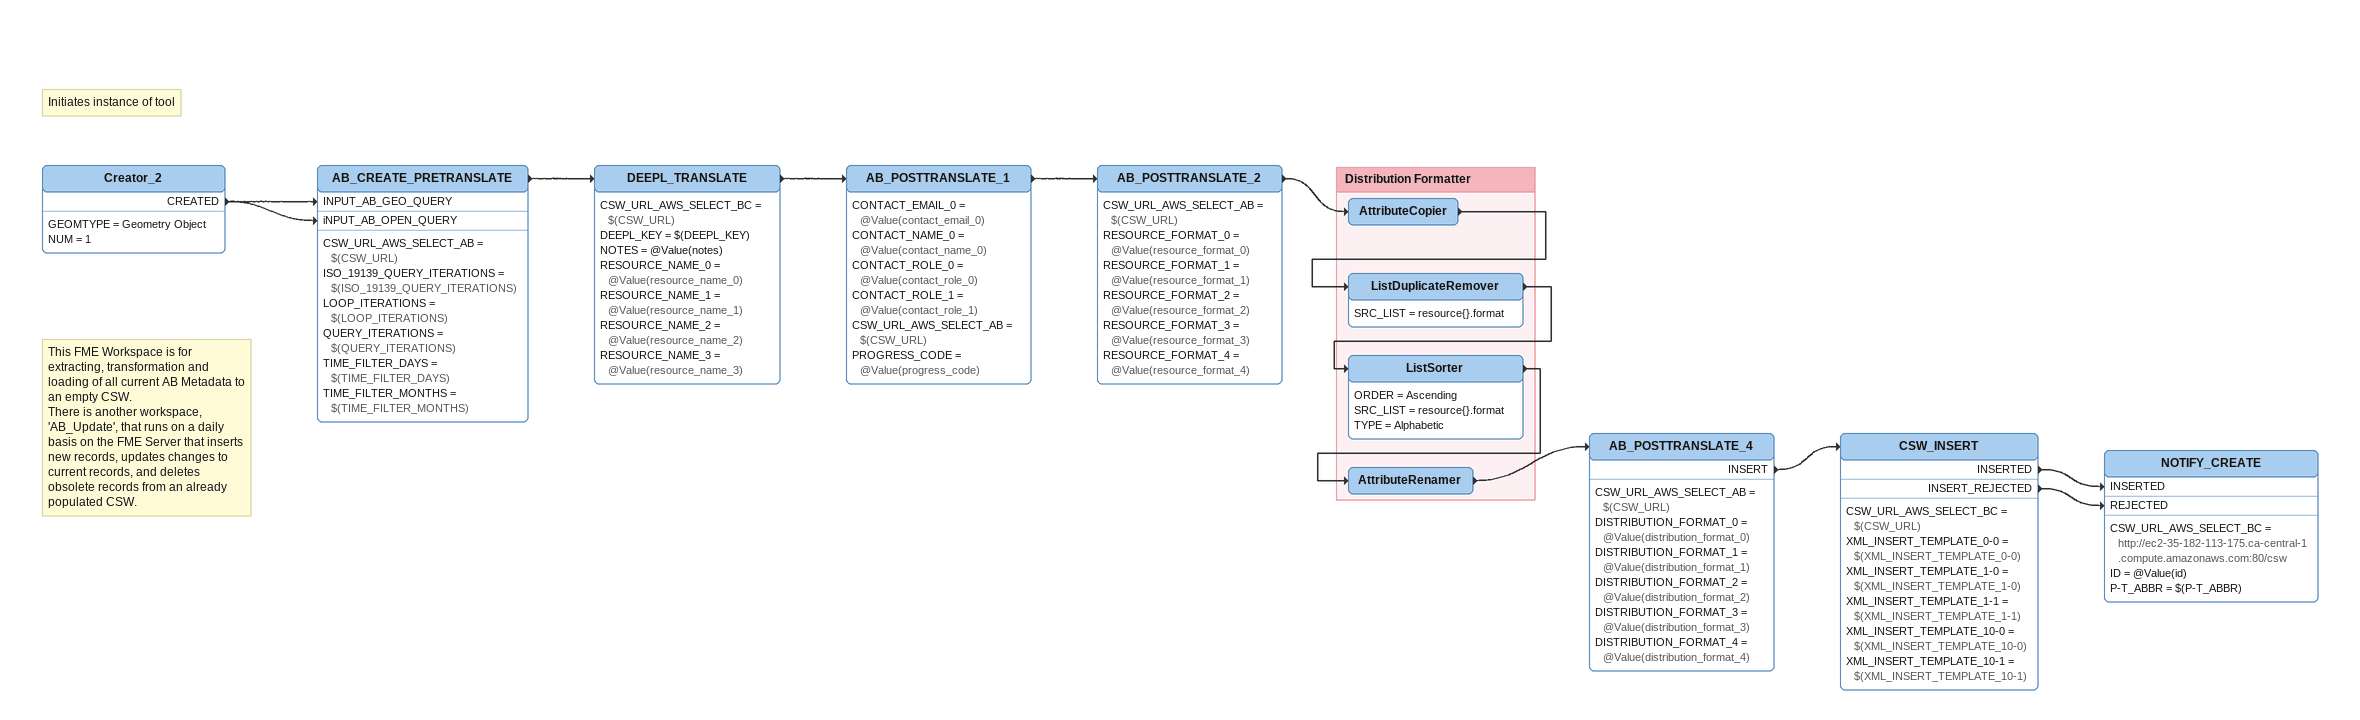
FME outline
Note: Initiates instance of tool
Note: This FME Workspace is for extracting, transformation and loading of all current AB Metadata to an empty CSW. / There is another workspace, 'AB_Update', that runs on a daily basis on the FME Server that inserts new records, updates changes to current records, and deletes obsolete records from an already populated CSW.
Creator_2
    GEOMTYPE = Geometry Object
    NUM = 1
    CREATED -> AB_CREATE_PRETRANSLATE [INPUT_AB_GEO_QUERY]
    CREATED -> AB_CREATE_PRETRANSLATE [iNPUT_AB_OPEN_QUERY]
AB_CREATE_PRETRANSLATE
    CSW_URL_AWS_SELECT_AB = $(CSW_URL)
    ISO_19139_QUERY_ITERATIONS = $(ISO_19139_QUERY_ITERATIONS)
    LOOP_ITERATIONS = $(LOOP_ITERATIONS)
    QUERY_ITERATIONS = $(QUERY_ITERATIONS)
    TIME_FILTER_DAYS = $(TIME_FILTER_DAYS)
    TIME_FILTER_MONTHS = $(TIME_FILTER_MONTHS)
    -> DEEPL_TRANSLATE
DEEPL_TRANSLATE
    CSW_URL_AWS_SELECT_BC = $(CSW_URL)
    DEEPL_KEY = $(DEEPL_KEY)
    NOTES = @Value(notes)
    RESOURCE_NAME_0 = @Value(resource_name_0)
    RESOURCE_NAME_1 = @Value(resource_name_1)
    RESOURCE_NAME_2 = @Value(resource_name_2)
    RESOURCE_NAME_3 = @Value(resource_name_3)
    -> AB_POSTTRANSLATE_1
AB_POSTTRANSLATE_1
    CONTACT_EMAIL_0 = @Value(contact_email_0)
    CONTACT_NAME_0 = @Value(contact_name_0)
    CONTACT_ROLE_0 = @Value(contact_role_0)
    CONTACT_ROLE_1 = @Value(contact_role_1)
    CSW_URL_AWS_SELECT_AB = $(CSW_URL)
    PROGRESS_CODE = @Value(progress_code)
    -> AB_POSTTRANSLATE_2
AB_POSTTRANSLATE_2
    CSW_URL_AWS_SELECT_AB = $(CSW_URL)
    RESOURCE_FORMAT_0 = @Value(resource_format_0)
    RESOURCE_FORMAT_1 = @Value(resource_format_1)
    RESOURCE_FORMAT_2 = @Value(resource_format_2)
    RESOURCE_FORMAT_3 = @Value(resource_format_3)
    RESOURCE_FORMAT_4 = @Value(resource_format_4)
    -> AttributeCopier
AB_POSTTRANSLATE_4
    CSW_URL_AWS_SELECT_AB = $(CSW_URL)
    DISTRIBUTION_FORMAT_0 = @Value(distribution_format_0)
    DISTRIBUTION_FORMAT_1 = @Value(distribution_format_1)
    DISTRIBUTION_FORMAT_2 = @Value(distribution_format_2)
    DISTRIBUTION_FORMAT_3 = @Value(distribution_format_3)
    DISTRIBUTION_FORMAT_4 = @Value(distribution_format_4)
    INSERT -> CSW_INSERT
CSW_INSERT
    CSW_URL_AWS_SELECT_BC = $(CSW_URL)
    XML_INSERT_TEMPLATE_0-0 = $(XML_INSERT_TEMPLATE_0-0)
    XML_INSERT_TEMPLATE_1-0 = $(XML_INSERT_TEMPLATE_1-0)
    XML_INSERT_TEMPLATE_1-1 = $(XML_INSERT_TEMPLATE_1-1)
    XML_INSERT_TEMPLATE_10-0 = $(XML_INSERT_TEMPLATE_10-0)
    XML_INSERT_TEMPLATE_10-1 = $(XML_INSERT_TEMPLATE_10-1)
    INSERTED -> NOTIFY_CREATE [INSERTED]
    INSERT_REJECTED -> NOTIFY_CREATE [REJECTED]
NOTIFY_CREATE
    CSW_URL_AWS_SELECT_BC = http://ec2-35-182-113-175.ca-central-1.compute.amazonaws.com:80/csw
    ID = @Value(id)
    P-T_ABBR = $(P-T_ABBR)

Bookmark: Distribution Formatter
AttributeCopier
    -> ListDuplicateRemover
ListDuplicateRemover
    SRC_LIST = resource{}.format
    -> ListSorter
ListSorter
    ORDER = Ascending
    SRC_LIST = resource{}.format
    TYPE = Alphabetic
    -> AttributeRenamer
AttributeRenamer
    -> AB_POSTTRANSLATE_4
